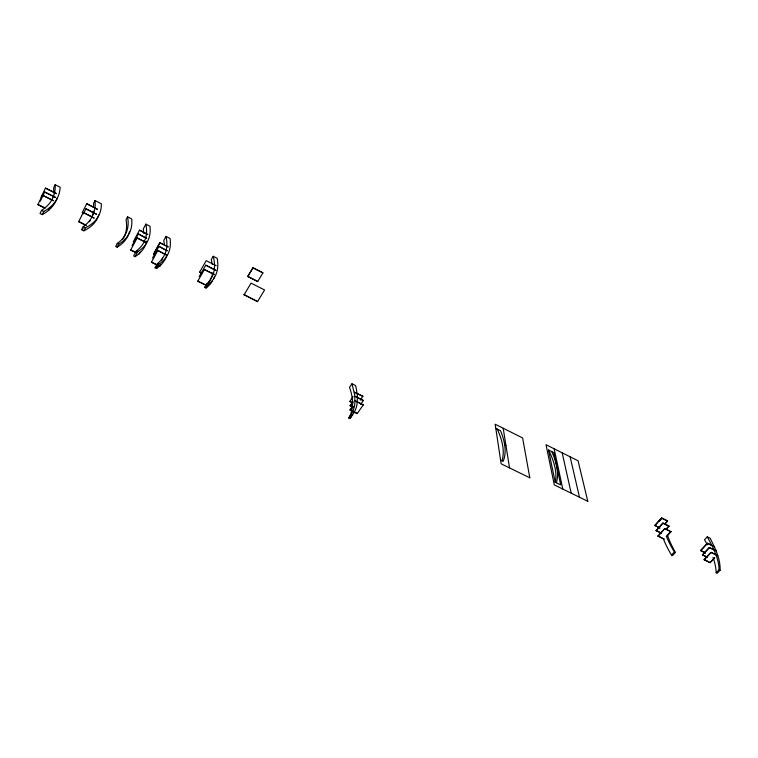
<?xml version="1.0" encoding="UTF-8"?>
<svg xmlns="http://www.w3.org/2000/svg" width="758" height="758" viewBox="0 0 758 758"><rect width="100%" height="100%" fill="white"/><g stroke="black" fill="none" stroke-linecap="round" stroke-linejoin="round"><path stroke-width="1.14" d="M356.146 401.247L363.347 404.895L355.028 400.859M354.867 396.263L363.357 400.556L356.203 396.69M355.777 392.862L362.902 396.339L354.289 392.132M350.101 409.936L357.274 413.555L350.101 409.936L352.792 406.07M352.83 402.981L349.789 401.352L352.84 402.83M353.237 407.207L350.177 405.729L352.858 401.731M262.931 272.861L252.945 267.773L262.931 272.861L257.72 281.54L247.762 276.499L252.945 267.773M257.549 301.58L244.085 294.682L257.549 301.58L264.589 289.973L251.059 283.132L244.057 294.824M257.72 281.54L247.79 276.357M216.219 265.717L206.204 260.667L199.629 272.16L201.628 273.155M204.414 269.554L214.561 274.642L204.414 269.554L197.772 281.142L206.868 285.671M205.769 265.167L215.812 270.379L205.769 265.167L199.193 276.566M197.772 281.142L206.896 285.539M199.629 272.16L201.656 273.022M156.593 264.741L151.42 262.164L159.701 266.285M158.953 246.397L167.158 250.756L158.953 246.397L152.557 258.042M157.844 250.481L166.097 254.849L157.844 250.481L151.354 262.372M159.881 242.731L168.105 246.871L159.881 242.731L153.523 254.337L159.947 242.532M139.169 253.996L140.23 252.035M139.491 230.138L147.744 234.525L139.491 230.138L133.2 241.878M138.363 233.957L146.664 238.363L138.363 233.957L132.044 245.744M137.122 237.984L145.545 242.209L137.122 237.984L130.698 250.026L135.947 252.641M130.698 250.026L136.023 252.433M85.929 208.801L96.617 214.325L85.929 208.801L83.389 213.841M86.725 203.713L97.327 209.208L86.725 203.713L82.177 212.742M86.488 225.638L78.699 221.592L85.569 225.012M83.304 212.477L94.058 218.039L83.304 212.477L78.642 221.724M45.461 188.107L56.348 193.584L45.461 188.107L41.036 197.298M44.893 208.062L37.9 204.575L42.42 195.194L53.448 200.709L42.42 195.194M40.278 201.24L44.722 192.02L55.666 197.516L44.722 192.02M42.277 214.628L43.793 211.501A146.019 61.853 23.8 0 0 60.166 187.254L55.154 184.725A140.609 59.816 23.8 0 1 41.548 210.383L40.032 213.519L42.277 214.628A145.801 62.071 23.7 0 0 57.106 198.283M55.154 184.725L53.676 187.766A140.391 60.015 23.7 0 1 53.553 192.883M49.952 207.872L48.891 210.042M94.996 200.548A137.416 59.086 24.7 0 1 83.228 226.651L81.665 229.731L83.863 230.83L85.427 227.751A122.076 52.51 25.1 0 0 101.316 203.75L94.996 200.548L93.48 203.542A137.207 59.295 24.6 0 1 93.641 206.157M127.571 216.854A119.982 52.416 25.7 0 1 117.291 243.422L115.699 246.445L117.139 247.165L118.741 244.133A121.82 53.041 25.7 0 0 131.712 218.958L127.571 216.854L126.027 219.801A119.802 52.596 25.6 0 1 122.805 239.168M145.858 224.15A118.817 52.065 26.1 0 1 136.393 250.907L133.683 255.948L135.104 256.649L137.823 251.618A120.645 52.7 26.2 0 0 149.97 226.225L145.858 224.15L143.234 229.049A118.513 52.378 26 0 1 143.84 233.53M37.9 204.575L44.959 207.929M166.011 236.43A117.244 51.857 26.6 0 1 157.456 263.519L155.096 267.782L156.508 268.484L158.867 264.22A119.053 52.492 26.7 0 0 170.067 238.476L166.011 236.43L163.728 240.57A116.997 52.122 26.5 0 1 164.439 245.09M159.644 266.494L160.781 264.343M213.216 256.289A114.411 50.928 27.8 0 1 206.726 283.89L204.698 287.367L206.072 288.049L208.099 284.582A116.201 51.544 27.9 0 0 217.176 258.298L213.216 256.289L211.264 259.681A114.212 51.146 27.7 0 1 212.193 264.239M247.762 276.499L252.916 267.906M351.958 383.775L349.514 387.329A102.718 50.568 32 0 1 348.737 417.98L349.959 418.568L352.498 414.939A104.566 50.966 32.1 0 0 357.056 404.128L357.501 396.557L356.269 388.352L355.502 385.509L351.958 383.775L354.763 395.126L354.905 402.981A102.917 50.341 32.1 0 1 351.276 414.351L348.737 417.98M349.789 401.503L353.114 396.548M350.177 405.729L352.849 401.882M350.101 410.087L352.783 406.231M360.23 400.167L362.902 396.188M360.675 404.393L363.357 400.404M357.274 413.555L363.347 404.744M659.848 528.089L654.798 525.398L661.592 517.941L667.571 520.907L664.624 524.451M654.874 525.635L661.592 517.941M659.252 521.296L662.018 518.264M661.175 533.234L656.096 530.534L662.937 523.058L668.954 526.033L665.988 529.586M656.172 530.78L662.937 523.058M664.548 524.214L667.571 520.907M664.084 539.203L657.972 536.001L664.851 528.506L670.982 531.737L667.154 535.887M658.048 536.247L664.851 528.506M665.912 529.349L668.954 526.033M666.31 536.475L670.906 531.491M667.542 535.347A92.808 35.948 42.9 0 0 675.406 552.487L672.517 555.567L671.503 555.074L674.383 551.985A94.314 36.479 42.8 0 1 666.443 536.465M713.013 557.357A93.992 39.028 41.4 0 1 716.168 572.792L717.153 573.275L720.081 570.262A95.679 39.34 41.3 0 0 718.584 558.096L715.836 549.891L710.189 538.227L707.309 536.797L704.504 539.762A93.992 39.028 41.4 0 1 707.356 544.794M705.509 553.018L700.619 550.488L707.489 543.24L714.472 546.707M700.676 550.649L707.489 543.24M707.347 557.348L702.439 554.809L709.346 547.56L716.244 550.962M702.495 554.97L709.346 547.56M714.671 557.85L710.028 562.682L704.135 559.65L711.08 552.383L717.911 555.747M704.191 559.821L711.08 552.383M710.028 562.682L714.614 557.689M716.168 572.792L719.096 569.779A94.163 38.819 41.3 0 0 716.803 557.13L713.581 548.688L707.309 536.797M351.276 414.351L352.498 414.939M350.177 405.577L353.237 407.055M674.383 551.985L675.406 552.487M657.972 536.001L664.008 538.957M704.135 559.65L709.971 562.512M500.574 460.059L503.141 461.319A101.752 46.532 36.1 0 0 500.498 430.724L495.798 428.374M719.096 569.779L720.081 570.262M700.619 550.488L705.452 552.857M656.096 530.534L661.109 532.997M555.216 482.202L560.693 484.893L553.795 452.64L548.508 449.996L555.216 482.202A99.374 44.466 37.5 0 0 548.508 449.996M702.439 554.809L707.29 557.187M664.937 528.752L670.982 531.737M711.137 552.554L716.841 555.027M654.798 525.398L659.773 527.852M707.546 543.41L713.297 546.12M504.648 444.775L505.937 445.42M663.013 523.295L669.03 526.279M709.412 547.721L715.088 550.194M136.393 250.907L137.823 251.618M117.291 243.422L118.741 244.133M157.456 263.519L158.867 264.22M83.228 226.651L85.427 227.751M41.548 210.383L43.793 211.501M661.668 518.178L667.656 521.153M206.726 283.89L208.099 284.582M663.259 538.587L663.62 539.525A94.153 36.678 42.9 0 0 671.503 555.074M570.12 456.799L579.482 497.229M562.171 452.81L571.191 493.164M554.136 448.783L562.806 489.052M503.189 428.242L509.537 467.913M211.681 275.94A114.212 51.146 27.7 0 1 208.422 283.094M206.441 285.614A114.212 51.146 27.7 0 1 204.698 287.367M212.306 272.776A114.212 51.146 27.7 0 1 212.041 274.377M212.524 280.839A116.002 51.762 27.8 0 1 206.072 288.049M214.467 276.575A116.002 51.762 27.8 0 1 213.604 278.755M156.423 266.655A116.997 52.122 26.5 0 1 155.096 267.782M162.61 258.118A116.997 52.122 26.5 0 1 161.558 260.269M166.912 255.067A118.807 52.757 26.6 0 1 156.508 268.484M129.41 231.853A121.64 53.231 25.7 0 1 117.139 247.165M90.268 220.36A137.207 59.295 24.6 0 1 89.425 221.753M83.115 228.632A137.207 59.295 24.6 0 1 81.665 229.731M93.357 211.198A137.207 59.295 24.6 0 1 92.902 213.604M92.703 214.391A137.207 59.295 24.6 0 1 91.671 217.451M98.72 214.893A121.896 52.7 25 0 1 83.863 230.83M53.164 195.337A140.391 60.015 23.7 0 1 52.795 196.928M497.172 429.056A100.141 45.954 36.2 0 1 501.995 460.76M551.758 451.626A100.975 45.025 37.5 0 1 556.344 482.751M146.796 241.148A120.351 53.013 26.1 0 1 135.104 256.649M352.375 414.531A104.367 51.203 32.1 0 1 349.959 418.568M529.814 477.815L501.142 463.811L495.173 424.224L522.603 437.935L529.814 477.815M587.791 501.294L554.306 484.893L546.006 444.709L578.07 460.788L587.791 501.294"/></g></svg>
